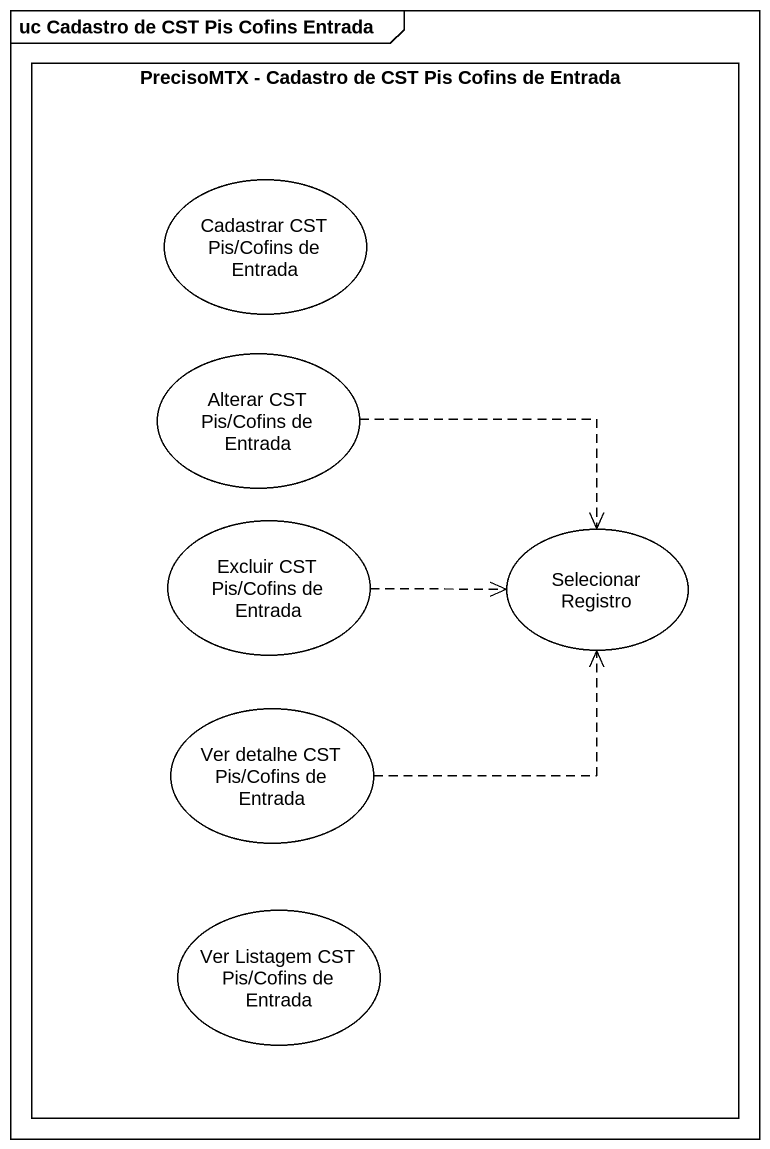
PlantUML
@startuml
mainframe uc Cadastro de CST Pis Cofins Entrada
rectangle "PrecisoMTX - Cadastro de CST Pis Cofins de Entrada" as PrecisoMTX_Cadastro_de_CST {
  usecase "Cadastrar CST Pis/Cofins de Entrada" as Cadastrar_CST_Pis_Cofins_de
  usecase "Alterar CST Pis/Cofins de Entrada" as Alterar_CST_Pis_Cofins_de
  usecase "Excluir CST Pis/Cofins de Entrada" as Excluir_CST_Pis_Cofins_de
  usecase "Selecionar Registro" as Selecionar_Registro
  usecase "Ver detalhe CST Pis/Cofins de Entrada" as Ver_detalhe_CST_Pis_Cofins
  usecase "Ver Listagem CST Pis/Cofins de Entrada" as Ver_Listagem_CST_Pis_Cofins
}
Alterar_CST_Pis_Cofins_de .right.> Selecionar_Registro
Excluir_CST_Pis_Cofins_de .right.> Selecionar_Registro
Ver_detalhe_CST_Pis_Cofins .right.> Selecionar_Registro
@enduml
